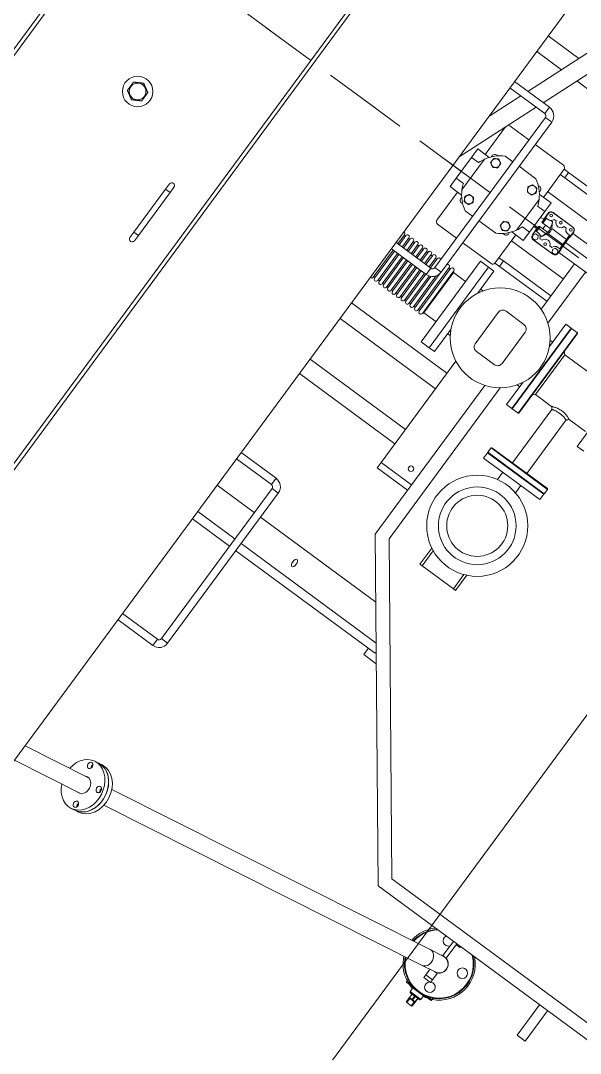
# Model space of a CAD drawing. Header units: metres. Extents: x 432095 to 435012, y 2470938 to 2473256.
# Drawn here: x 433750.67 to 433751.678, y 2471303.336 to 2471305.196 of the extents above; entities that cross this region are included whole.
import ezdxf

# ---------------------------------------------------------------- set-up
doc = ezdxf.new("R2010")
doc.units = ezdxf.units.M
doc.header["$MEASUREMENT"] = 0
for name, pattern in [('MB D$0$CHAIN', [0.3543, 0.2362, -0.0295, 0.0591, -0.0295]), ('MB D$0$DASHDOT', [1, 0.5, -0.25, 0, -0.25]), ('MB D$0$HIDDEN', [0.375, 0.25, -0.125])]:
    doc.linetypes.add(name, pattern=pattern)
doc.layers.add('cong trinh tram 110kv', color=7, linetype='Continuous', lineweight=5)
doc.layers.add('MB D$0$net dut du kien lam', color=8, linetype='MB D$0$HIDDEN', lineweight=20)

# ---------------------------------------------------------------- blocks, each defined once
blk = doc.blocks.new('MB D$0$MBA 63')
at = {"layer": 'MB D$0$net dut du kien lam', "color": 8, "linetype": 'MB D$0$DASHDOT', "ltscale": 0.5}
blk.add_line((102388.6, 36012.3), (102388.6, 25012.3), dxfattribs=at)
at = {"layer": 'MB D$0$net dut du kien lam', "color": 0, "linetype": 'ByBlock', "ltscale": 3}
blk.add_lwpolyline([(104138.6, 27512.3), (104138.6, 33512.3), (100638.6, 33512.3), (100638.6, 27512.3)], close=True, dxfattribs=at)
blk = doc.blocks.new('MB D$0$mba 1')
at = {"layer": 'cong trinh tram 110kv'}
for p, q in [((-22445, 4818.9), (-22445, 7518.9)), ((-21995.2, 7518.9), (-21995.2, 4818.9)), ((-22437.9, 7513.9), (-22437.9, 4823.9)), ((-22002.2, 4823.9), (-22002.2, 7513.9)), ((-21684.1, 7514), (-21684.1, 4823.9)), ((-21684.1, 7513.9), (-21684.1, 4823.9)), ((-21684.1, 7500.2), (-21552.6, 7477.8)), ((-21543.1, 7508.1), (-21550.4, 7509.4)), ((-21535.7, 7506.9), (-21543.1, 7508.1)), ((-21684.1, 7467.7), (-21558, 7446.3)), ((-21506.5, 7469.9), (-20873.7, 7362.1)), ((-21511.9, 7438.4), (-20879.1, 7330.6)), ((-20858, 7430.6), (-20857.9, 7422.9)), ((-20857.8, 7422.4), (-20858, 7422.4)), ((-20858, 7414.4), (-20858, 7422.4)), ((-20857.7, 7414.4), (-20857.8, 7422.4)), ((-20857.8, 7422.4), (-20852.1, 7422.4)), ((-20851.4, 7423.4), (-20857.1, 7423.4)), ((-20846.5, 7432.5), (-20856.5, 7432.4)), ((-20856.5, 7432.1), (-20846.5, 7432.2)), ((-20856.4, 7423.4), (-20856.5, 7432.1)), ((-20850.7, 7422.4), (-20852.1, 7422.4)), ((-20852.1, 7422.4), (-20852, 7414.4)), ((-20845.7, 7423.5), (-20851.4, 7423.4)), ((-20850.7, 7422.4), (-20845, 7422.5)), ((-20850.6, 7414.4), (-20850.7, 7422.4)), ((-20846.5, 7432.2), (-20846.4, 7423.5)), ((-20844.9, 7423), (-20845, 7430.7)), ((-20844.7, 7422.5), (-20845, 7422.5)), ((-20845, 7422.5), (-20845, 7414.5)), ((-20844.7, 7414.5), (-20844.7, 7422.5)), ((-21559, 7414.5), (-21566.4, 7415.7)), ((-21551.7, 7413.2), (-21559, 7414.5)), ((-20877.7, 7403.2), (-20869.1, 7403.3)), ((-20869.1, 7403.3), (-20869.1, 7401.7)), ((-20862.4, 7403.3), (-20869.1, 7403.3)), ((-20839.3, 7413), (-20863.3, 7412.8)), ((-20863.2, 7404.8), (-20863.3, 7412.8)), ((-20863.2, 7404.8), (-20839.2, 7405)), ((-20861.8, 7414.4), (-20840.8, 7414.5)), ((-20833.4, 7403.6), (-20840.1, 7403.5)), ((-20839.2, 7405), (-20839.3, 7413)), ((-20833.4, 7403.6), (-20824.7, 7403.7)), ((-20833.3, 7402), (-20833.4, 7403.6)), ((-20870.4, 7401.3), (-20879.7, 7401.2)), ((-20879.7, 7398.2), (-20879.7, 7401.2)), ((-20879.7, 7398.2), (-20877.9, 7398.2)), ((-20870.3, 7401.3), (-20870.4, 7401.3)), ((-20870.4, 7401.3), (-20870.4, 7401.3)), ((-20832, 7401.6), (-20832.1, 7401.6)), ((-20822.7, 7401.7), (-20832, 7401.6)), ((-20832, 7401.6), (-20832, 7401.6)), ((-20824.5, 7398.7), (-20822.7, 7398.7)), ((-20822.7, 7398.7), (-20822.7, 7401.7)), ((-20858.5, 7377.9), (-20843.5, 7378)), ((-20858.5, 7377.9), (-20858.5, 7371.9)), ((-20843.5, 7372), (-20858.5, 7371.9)), ((-20858.4, 7359.5), (-20858.5, 7371.9)), ((-20843.5, 7372), (-20843.5, 7378)), ((-20843.5, 7372), (-20843.3, 7358)), ((-20848, 7357.7), (-20873.7, 7362.1)), ((-20843.3, 7358), (-20849.4, 7358)), ((-20661.7, 7361.9), (-20661.7, 7293.9)), ((-20643.7, 7361.9), (-20661.7, 7361.9)), ((-20643.7, 7293.9), (-20643.7, 7361.9)), ((-20879.1, 7330.6), (-20853.4, 7326.2)), ((-20846.6, 7326), (-20854.6, 7325.9)), ((-20854.3, 7293.9), (-20854.6, 7325.9)), ((-20846.6, 7326), (-20846.3, 7293.9)), ((-21022.7, 7293.9), (-21402.7, 6787.3)), ((-20359.9, 7293.9), (-21022.7, 7293.9)), ((-20838.3, 7296.1), (-20846.3, 7296)), ((-20838.3, 7296.1), (-20838.3, 7293.9)), ((-21377.7, 6778.9), (-21010.2, 7268.9)), ((-21010.2, 7268.9), (-20356.2, 7268.9)), ((-21606.1, 7185.9), (-21684.1, 7185.9)), ((-21606.1, 7171.9), (-21606.1, 7185.9)), ((-21606.1, 7171.9), (-21684.1, 7171.9)), ((-21601.1, 7166.9), (-21587.1, 7166.9)), ((-21601.1, 6830.9), (-21601.1, 7166.9)), ((-21587.1, 6830.9), (-21587.1, 7166.9)), ((-21601.1, 6959.9), (-21684.1, 6959.9)), ((-21277.7, 6959.9), (-21587.1, 6959.9)), ((-21290.7, 6973.9), (-21290.7, 6959.9)), ((-21262.7, 6973.9), (-21290.7, 6973.9)), ((-21684.1, 6943.9), (-21601.1, 6943.9)), ((-21587.1, 6943.9), (-21285.2, 6943.9)), ((-21684.1, 6884.9), (-21601.1, 6884.9)), ((-21587.1, 6884.9), (-21329.5, 6884.9)), ((-21601.1, 6830.9), (-21587.1, 6830.9)), ((-21684.1, 6825.9), (-21606.1, 6825.9)), ((-21684.1, 6811.9), (-21606.1, 6811.9)), ((-21606.1, 6825.9), (-21606.1, 6811.9)), ((-21402.7, 6787.3), (-21402.7, 6454.3)), ((-21377.7, 6441.3), (-21377.7, 6778.9)), ((-21305.8, 6782.9), (-21300.8, 6782.9)), ((-21305.8, 6782.9), (-21305.8, 6746.6)), ((-21300.8, 6749), (-21300.8, 6782.9)), ((-21230.8, 6782.9), (-21300.8, 6782.9)), ((-21230.8, 6782.9), (-21225.8, 6782.9)), ((-21230.8, 6782.9), (-21230.8, 6750.8)), ((-21225.8, 6748.7), (-21225.8, 6782.9)), ((-21470.7, 6688.9), (-21402.7, 6688.9)), ((-21470.7, 6688.9), (-21470.7, 6676.9)), ((-21402.7, 6676.9), (-21470.7, 6676.9)), ((-21470.7, 6449.8), (-21470.7, 6676.9)), ((-21684.1, 6634.9), (-21470.7, 6634.9)), ((-22075.1, 6618.9), (-22075.1, 6606.9)), ((-22065.1, 6606.9), (-22075.1, 6606.9)), ((-22075.1, 6606.9), (-22075.1, 6510.9)), ((-22065.1, 6606.9), (-22065.1, 6618.9)), ((-22065.1, 6606.9), (-22065.1, 6510.9)), ((-21684.1, 6602.9), (-21470.7, 6602.9)), ((-21283.7, 6560.9), (-21283.7, 6577.2)), ((-21243.7, 6560.9), (-21243.7, 6577.2)), ((-21200.7, 6560.9), (-21326.7, 6560.9)), ((-21326.7, 6548.9), (-21326.7, 6560.9)), ((-21325.7, 6548.9), (-21326.7, 6547.9)), ((-21326.7, 6548.9), (-21200.7, 6548.9)), ((-21200.7, 6547.9), (-21326.7, 6547.9)), ((-21326.7, 6537.9), (-21326.7, 6547.9)), ((-21201.7, 6548.9), (-21200.7, 6547.9)), ((-21200.7, 6548.9), (-21200.7, 6560.9)), ((-21200.7, 6537.9), (-21200.7, 6547.9)), ((-21326.7, 6537.9), (-21200.7, 6537.9)), ((-21325.7, 6536.9), (-21326.7, 6537.9)), ((-21201.7, 6536.9), (-21325.7, 6536.9)), ((-21279.7, 6536.9), (-21279.7, 6417.3)), ((-21247.7, 6536.9), (-21247.7, 6417.3)), ((-21201.7, 6536.9), (-21200.7, 6537.9)), ((-22065.1, 6510.9), (-22075.1, 6510.9)), ((-22075.1, 6510.9), (-22075.1, 6498.9)), ((-22065.1, 6498.9), (-22065.1, 6510.9)), ((-21470.7, 6511.7), (-21684.1, 6511.5)), ((-21470.7, 6476.9), (-21684.1, 6476.7)), ((-21541.7, 6458.9), (-21541.7, 6278.9)), ((-21541.7, 6458.9), (-21523.7, 6458.9)), ((-21523.7, 6458.9), (-21523.7, 6278.9)), ((-21523.7, 6458.9), (-21511.7, 6458.9)), ((-21523.7, 6278.9), (-21523.7, 6458.9)), ((-21511.7, 6409.2), (-21511.7, 6458.9)), ((-21350.7, 6458.9), (-21350.7, 6409.2)), ((-21350.7, 6458.9), (-21338.7, 6458.9)), ((-21338.7, 6278.9), (-21338.7, 6458.9)), ((-21338.7, 6457.9), (-21337.7, 6458.9)), ((-21337.7, 6458.9), (-21337.7, 6278.9)), ((-21324.7, 6458.9), (-21337.7, 6458.9)), ((-21324.7, 6278.9), (-21324.7, 6458.9)), ((-21323.7, 6457.9), (-21324.7, 6458.9)), ((-21323.7, 6457.9), (-21323.7, 6279.9)), ((-21188.7, 6443.9), (-21203.7, 6443.9)), ((-21203.7, 6293.9), (-21203.7, 6443.9)), ((-21511.7, 6418.9), (-21506, 6418.9)), ((-21356.4, 6418.9), (-21350.7, 6418.9)), ((-21319.7, 6413.4), (-21323.7, 6417.4)), ((-21680.2, 6355.9), (-21680.2, 6416.4)), ((-21677.2, 6355.9), (-21677.2, 6416.4)), ((-21670.2, 6355.9), (-21670.2, 6416.4)), ((-21667.2, 6355.9), (-21667.2, 6416.4)), ((-21660.2, 6355.9), (-21660.2, 6416.4)), ((-21657.2, 6355.9), (-21657.2, 6416.4)), ((-21650.2, 6355.9), (-21650.2, 6416.4)), ((-21647.2, 6355.9), (-21647.2, 6416.4)), ((-21640.2, 6355.9), (-21640.2, 6416.4)), ((-21637.2, 6355.9), (-21637.2, 6416.4)), ((-21630.2, 6355.9), (-21630.2, 6416.4)), ((-21627.2, 6355.9), (-21627.2, 6416.4)), ((-21620.2, 6355.9), (-21620.2, 6416.4)), ((-21617.2, 6355.9), (-21617.2, 6416.4)), ((-21610.2, 6355.9), (-21610.2, 6416.4)), ((-21607.2, 6355.9), (-21607.2, 6416.4)), ((-21600.2, 6355), (-21600.2, 6416.4)), ((-21597.2, 6353.7), (-21597.2, 6416.4)), ((-21590.2, 6347.4), (-21590.2, 6416.4)), ((-21587.2, 6339.1), (-21587.2, 6416.4)), ((-21580.2, 6321.4), (-21580.2, 6416.4)), ((-21577.2, 6321.4), (-21577.2, 6416.4)), ((-21570.2, 6321.4), (-21570.2, 6416.4)), ((-21568.7, 6414.9), (-21568.7, 6322.9)), ((-21568.7, 6413.9), (-21541.7, 6413.9)), ((-21461.2, 6403.9), (-21461.2, 6333.9)), ((-21411.2, 6413.9), (-21451.2, 6413.9)), ((-21401.2, 6333.9), (-21401.2, 6403.9)), ((-21319.7, 6413.4), (-21283.6, 6413.4)), ((-21319.7, 6413.4), (-21319.7, 6324.4)), ((-21243.9, 6413.4), (-21207.7, 6413.4)), ((-21606.1, 6355.9), (-21684.1, 6355.9)), ((-21606.1, 6341.9), (-21606.1, 6355.9)), ((-21606.1, 6341.9), (-21684.1, 6341.9)), ((-21680.2, 6321.4), (-21680.2, 6341.9)), ((-21677.2, 6321.4), (-21677.2, 6341.9)), ((-21670.2, 6321.4), (-21670.2, 6341.9)), ((-21667.2, 6321.4), (-21667.2, 6341.9)), ((-21660.2, 6321.4), (-21660.2, 6341.9)), ((-21657.2, 6321.4), (-21657.2, 6341.9)), ((-21650.2, 6321.4), (-21650.2, 6341.9)), ((-21647.2, 6321.4), (-21647.2, 6341.9)), ((-21640.2, 6321.4), (-21640.2, 6341.9)), ((-21637.2, 6321.4), (-21637.2, 6341.9)), ((-21630.2, 6321.4), (-21630.2, 6341.9)), ((-21627.2, 6321.4), (-21627.2, 6341.9)), ((-21620.2, 6321.4), (-21620.2, 6341.9)), ((-21617.2, 6321.4), (-21617.2, 6341.9)), ((-21610.2, 6321.4), (-21610.2, 6341.9)), ((-21607.2, 6321.4), (-21607.2, 6341.9)), ((-21601.1, 6336.9), (-21587.1, 6336.9)), ((-21601.1, 6000.9), (-21601.1, 6336.9)), ((-21587.1, 6000.9), (-21587.1, 6336.9)), ((-21511.7, 6278.9), (-21511.7, 6328.7)), ((-21350.7, 6328.7), (-21350.7, 6278.9)), ((-21319.7, 6324.4), (-21323.7, 6320.4)), ((-21319.7, 6324.4), (-21207.7, 6324.4)), ((-21568.7, 6323.9), (-21541.7, 6323.9)), ((-21511.7, 6318.9), (-21506, 6318.9)), ((-21451.2, 6323.9), (-21411.2, 6323.9)), ((-21356.4, 6318.9), (-21350.7, 6318.9)), ((-21377.7, 6182.2), (-21377.7, 6296.6)), ((-21601.1, 6270.9), (-21643.7, 6270.9)), ((-21523.7, 6270.9), (-21587.1, 6270.9)), ((-21541.7, 6278.9), (-21523.7, 6278.9)), ((-21523.7, 6278.9), (-21511.7, 6278.9)), ((-21402.7, 6283.6), (-21402.7, 6182.2)), ((-21350.7, 6278.9), (-21338.7, 6278.9)), ((-21338.7, 6279.9), (-21337.7, 6278.9)), ((-21324.7, 6278.9), (-21337.7, 6278.9)), ((-21323.7, 6279.9), (-21324.7, 6278.9)), ((-21648.7, 6265.9), (-21648.7, 6202.9)), ((-21518.7, 6202.9), (-21518.7, 6265.9)), ((-21518.7, 6265.9), (-21508.7, 6265.9)), ((-21508.7, 6253.9), (-21518.7, 6253.9)), ((-21508.7, 6265.9), (-21402.7, 6265.9)), ((-21508.7, 6265.9), (-21508.7, 6253.9)), ((-21402.7, 6253.9), (-21508.7, 6253.9)), ((-21601.1, 6221.9), (-21618, 6221.9)), ((-21549.4, 6221.9), (-21587.1, 6221.9)), ((-21518.7, 6216), (-21402.7, 6216.1)), ((-21665.7, 6202.9), (-21639.7, 6202.9)), ((-21665.7, 6184.2), (-21665.7, 6202.9)), ((-21644.7, 6195.3), (-21644.7, 6126.6)), ((-21501.7, 6202.9), (-21527.7, 6202.9)), ((-21522.7, 6126.6), (-21522.7, 6195.3)), ((-21501.7, 6184.2), (-21501.7, 6202.9)), ((-21665.7, 6184.2), (-21649.7, 6184.2)), ((-21665.7, 6184.2), (-21665.7, 6137.7)), ((-21501.7, 6184.2), (-21517.7, 6184.2)), ((-21501.7, 6184.2), (-21501.7, 6137.7)), ((-21494.2, 6184.9), (-21494.7, 6184.9)), ((-21494.7, 6172), (-21494.7, 6184.9)), ((-21494.2, 6175.9), (-21494.2, 6184.9)), ((-21494.2, 6175.9), (-21492.2, 6175.9)), ((-21494.2, 6175.9), (-21494.2, 6165)), ((-21493.9, 6184.9), (-21491.1, 6189.9)), ((-21491.1, 6179.9), (-21493.9, 6184.9)), ((-21492.2, 6175.9), (-21492.2, 6165)), ((-21488.2, 6175.9), (-21492.2, 6175.9)), ((-21491.1, 6189.9), (-21485.3, 6189.9)), ((-21485.3, 6179.9), (-21491.1, 6179.9)), ((-21488.2, 6191.5), (-21444.2, 6191.5)), ((-21488.2, 6191.5), (-21488.2, 6190.9)), ((-21488.2, 6190.9), (-21444.2, 6190.9)), ((-21485.3, 6189.9), (-21482.4, 6184.9)), ((-21482.4, 6184.9), (-21485.3, 6179.9)), ((-21479.5, 6177.3), (-21483.5, 6177.3)), ((-21479.5, 6182.6), (-21474.8, 6182.6)), ((-21473.3, 6166.6), (-21479.5, 6177.3)), ((-21457.5, 6182.6), (-21452.8, 6182.6)), ((-21449.9, 6184.9), (-21447.1, 6189.9)), ((-21447.1, 6179.9), (-21449.9, 6184.9)), ((-21447.1, 6189.9), (-21441.3, 6189.9)), ((-21441.3, 6179.9), (-21447.1, 6179.9)), ((-21444.2, 6190.9), (-21444.2, 6191.5)), ((-21440.2, 6175.9), (-21444.2, 6175.9)), ((-21441.3, 6189.9), (-21438.4, 6184.9)), ((-21438.4, 6184.9), (-21441.3, 6179.9)), ((-21440.2, 6175.9), (-21438.2, 6175.9)), ((-21440.2, 6166.6), (-21440.2, 6175.9)), ((-21438.2, 6184.9), (-21438.2, 6175.9)), ((-21437.6, 6184.9), (-21438.2, 6184.9)), ((-21438.2, 6171.2), (-21437.6, 6176.2)), ((-21438.2, 6175.9), (-21438.2, 6165.2)), ((-21437.6, 6184.9), (-21437.6, 6176.2)), ((-21437.6, 6182.2), (-21238.8, 6182.2)), ((-21501.7, 6170.8), (-21494.7, 6171.9)), ((-21494.2, 6165), (-21492.2, 6165)), ((-21492.2, 6156.9), (-21494.2, 6156.9)), ((-21494.2, 6156.9), (-21494.2, 6145.9)), ((-21475.8, 6165), (-21492.2, 6165)), ((-21492.2, 6156.9), (-21475.8, 6156.9)), ((-21492.2, 6156.9), (-21492.2, 6145.9)), ((-21485.7, 6165), (-21485.7, 6156.9)), ((-21474.9, 6165), (-21475.8, 6165)), ((-21475.8, 6156.9), (-21474.9, 6156.9)), ((-21474.9, 6156.9), (-21474.9, 6165)), ((-21473.3, 6166.6), (-21440.2, 6166.6)), ((-21440.2, 6166.6), (-21440.2, 6155.3)), ((-21438.2, 6165.2), (-21438.2, 6156.7)), ((-21438.2, 6160.9), (-21238.8, 6160.9)), ((-21438.2, 6156.7), (-21438.2, 6145.9)), ((-21684.1, 6150.5), (-21625.5, 5995.9)), ((-21501.7, 6151.1), (-21494.7, 6150)), ((-21494.7, 6136.9), (-21494.7, 6149.9)), ((-21492.2, 6145.9), (-21494.2, 6145.9)), ((-21494.2, 6136.9), (-21494.2, 6145.9)), ((-21492.2, 6145.9), (-21488.2, 6145.9)), ((-21479.5, 6144.6), (-21483.5, 6144.6)), ((-21479.5, 6144.6), (-21473.3, 6155.3)), ((-21479.5, 6139.3), (-21474.8, 6139.3)), ((-21473.3, 6155.3), (-21440.2, 6155.3)), ((-21457.5, 6139.3), (-21452.8, 6139.3)), ((-21444.2, 6145.9), (-21440.2, 6145.9)), ((-21440.2, 6145.9), (-21440.2, 6155.3)), ((-21438.2, 6145.9), (-21440.2, 6145.9)), ((-21437.6, 6145.7), (-21438.2, 6150.7)), ((-21438.2, 6145.9), (-21438.2, 6136.9)), ((-21437.6, 6145.7), (-21437.6, 6136.9)), ((-21437.6, 6139.7), (-21238.8, 6139.7)), ((-21665.7, 6137.7), (-21649.7, 6137.7)), ((-21665.7, 6118.9), (-21665.7, 6137.7)), ((-21501.7, 6137.7), (-21517.7, 6137.7)), ((-21501.7, 6118.9), (-21501.7, 6137.7)), ((-21494.7, 6136.9), (-21494.2, 6136.9)), ((-21444.2, 6130.9), (-21488.2, 6130.9)), ((-21488.2, 6130.9), (-21488.2, 6130.4)), ((-21444.2, 6130.4), (-21488.2, 6130.4)), ((-21444.2, 6130.4), (-21444.2, 6130.9)), ((-21438.2, 6136.9), (-21437.6, 6136.9)), ((-21665.7, 6118.9), (-21639.7, 6118.9)), ((-21648.7, 6118.9), (-21648.7, 6057.1)), ((-21501.7, 6118.9), (-21527.7, 6118.9)), ((-21518.7, 6055.9), (-21518.7, 6118.9)), ((-21518.7, 6106), (-21402.7, 6106.1)), ((-21618, 6099.9), (-21601.1, 6099.9)), ((-21587.1, 6099.9), (-21549.4, 6099.9)), ((-21518.7, 6067.9), (-21508.7, 6067.9)), ((-21508.7, 6067.9), (-21402.7, 6067.9)), ((-21508.7, 6067.9), (-21508.7, 6055.9)), ((-21684.1, 6060.2), (-21659.7, 5995.9)), ((-21643.7, 6050.9), (-21601.1, 6050.9)), ((-21587.1, 6050.9), (-21523.7, 6050.9)), ((-21508.7, 6055.9), (-21518.7, 6055.9)), ((-21402.7, 6055.9), (-21508.7, 6055.9)), ((-21684.1, 5995.9), (-21606.1, 5995.9)), ((-21606.1, 5995.9), (-21606.1, 5981.9)), ((-21601.1, 6000.9), (-21587.1, 6000.9)), ((-21684.1, 5981.9), (-21606.1, 5981.9)), ((-21654.4, 5981.9), (-21526.9, 5645.2)), ((-21620.2, 5981.9), (-21496.9, 5656.6)), ((-21684.1, 5914.4), (-21628.9, 5914.5)), ((-21594.7, 5914.5), (-21402.7, 5914.7)), ((-21684.1, 5879.7), (-21615.7, 5879.7))]:
    blk.add_line(p, q, dxfattribs=at)
at = {"layer": 'cong trinh tram 110kv', "linetype": 'MB D$0$CHAIN', "ltscale": 21.168501}
blk.add_line((-14658, 6168.9), (-22753.2, 6168.9), dxfattribs=at)
at = {"layer": 'cong trinh tram 110kv'}
for centre, radius in [((-20807.2, 7330.5), 9.5), ((-21263.7, 6665.9), 91), ((-21263.7, 6665.9), 70), ((-21263.7, 6665.9), 55), ((-21420.7, 6653.9), 5), ((-21431.2, 6368.9), 90), ((-22220.1, 6398.9), 27.5), ((-22220.1, 6398.9), 15), ((-21466.2, 6184.9), 2.5), ((-21488.2, 6136.9), 2.5), ((-21466.2, 6136.9), 2.5), ((-21444.2, 6136.9), 2.5)]:
    blk.add_circle(centre, radius, dxfattribs=at)
for centre, radius, start, end in [((-20857, 7422.4), 1, 90.4871, 180.4871), ((-20845.7, 7422.5), 1, 0.4871, 90.4871), ((-20850.7, 7341.9), 62.5, 309.8254, 155.4958), ((-20850.7, 7341.9), 61.5, 308.6947, 155.2489), ((-20877.7, 7401.2), 2, 90.4871, 180.4871), ((-20850.7, 7341.9), 65.1, 101.1124, 109.583), ((-20861.8, 7412.9), 1.5, 90.4871, 180.4871), ((-20861.7, 7404.9), 1.5, 180.4871, 256.103), ((-20840.8, 7413), 1.5, 0.4871, 90.4871), ((-20840.7, 7405), 1.5, 284.8712, 0.4871), ((-20850.7, 7341.9), 65.1, 71.3912, 79.8618), ((-20824.7, 7401.7), 2, 0.4871, 90.4871), ((-20850.7, 7341.9), 65.1, 116.458, 156.0968), ((-20877.7, 7398.2), 2, 180.4871, 203.8358), ((-20839.3, 7385.5), 9.5, 243.7543, 231.9656), ((-20824.7, 7398.7), 2, 337.1384, 0.4871), ((-20850.7, 7341.9), 65.1, 312.4778, 64.5162), ((-20850.7, 7341.9), 16, 260.3287, 80.3287), ((-20850.7, 7341.9), 16.5, 284.5168, 76.346), ((-20850.7, 7341.9), 65.1, 184.5605, 227.5222), ((-20850.7, 7341.9), 62.5, 185.1615, 230.1746), ((-20850.7, 7341.9), 61.5, 185.4084, 231.3053), ((-20850.7, 7341.9), 16.5, 246.1875, 256.4574), ((-20862.1, 7298.4), 9.5, 35.577, 208.0611), ((-21606.1, 7166.9), 19, 0, 90), ((-21606.1, 7166.9), 5, 0, 90), ((-21606.1, 6830.9), 19, 270, 0), ((-21606.1, 6830.9), 5, 270, 0), ((-22070.1, 6618.9), 5, 0, 180), ((-22070.1, 6498.9), 5, 180, 0), ((-21683.7, 6416.4), 3.5, 0, 96.1183), ((-21673.7, 6416.4), 3.5, 0, 180), ((-21663.7, 6416.4), 3.5, 0, 180), ((-21653.7, 6416.4), 3.5, 0, 180), ((-21643.7, 6416.4), 3.5, 0, 180), ((-21633.7, 6416.4), 3.5, 0, 180), ((-21623.7, 6416.4), 3.5, 0, 180), ((-21613.7, 6416.4), 3.5, 0, 180), ((-21603.7, 6416.4), 3.5, 0, 180), ((-21593.7, 6416.4), 3.5, 0, 180), ((-21583.7, 6416.4), 3.5, 0, 180), ((-21573.7, 6416.4), 3.5, 0, 180), ((-21678.7, 6416.4), 1.5, 180, 0), ((-21668.7, 6416.4), 1.5, 180, 0), ((-21658.7, 6416.4), 1.5, 180, 0), ((-21648.7, 6416.4), 1.5, 180, 0), ((-21638.7, 6416.4), 1.5, 180, 0), ((-21628.7, 6416.4), 1.5, 180, 0), ((-21618.7, 6416.4), 1.5, 180, 0), ((-21608.7, 6416.4), 1.5, 180, 0), ((-21598.7, 6416.4), 1.5, 180, 0), ((-21588.7, 6416.4), 1.5, 180, 0), ((-21578.7, 6416.4), 1.5, 180, 0), ((-21568.7, 6416.4), 1.5, 180, 270), ((-21451.2, 6403.9), 10, 90, 180), ((-21411.2, 6403.9), 10, 0, 90), ((-21606.1, 6336.9), 19, 0, 90), ((-21606.1, 6336.9), 5, 0, 90), ((-21451.2, 6333.9), 10, 180, 270), ((-21411.2, 6333.9), 10, 270, 0), ((-21683.7, 6321.4), 3.5, 263.8817, 0), ((-21678.7, 6321.4), 1.5, 0, 180), ((-21673.7, 6321.4), 3.5, 180, 0), ((-21668.7, 6321.4), 1.5, 0, 180), ((-21663.7, 6321.4), 3.5, 180, 0), ((-21658.7, 6321.4), 1.5, 0, 180), ((-21653.7, 6321.4), 3.5, 180, 0), ((-21648.7, 6321.4), 1.5, 0, 180), ((-21643.7, 6321.4), 3.5, 180, 0), ((-21638.7, 6321.4), 1.5, 0, 180), ((-21633.7, 6321.4), 3.5, 180, 0), ((-21628.7, 6321.4), 1.5, 0, 180), ((-21623.7, 6321.4), 3.5, 180, 0), ((-21618.7, 6321.4), 1.5, 0, 180), ((-21613.7, 6321.4), 3.5, 180, 0), ((-21608.7, 6321.4), 1.5, 0, 180), ((-21603.7, 6321.4), 3.5, 180, 318.639), ((-21583.7, 6321.4), 3.5, 195.4798, 0), ((-21578.7, 6321.4), 1.5, 0, 180), ((-21573.7, 6321.4), 3.5, 180, 0), ((-21568.7, 6321.4), 1.5, 90, 180), ((-21643.7, 6265.9), 5, 90, 180), ((-21523.7, 6265.9), 5, 0, 90), ((-21583.7, 6160.9), 70, 119.3749, 150.6251), ((-21631.4, 6208.7), 6, 67.3299, 202.6701), ((-21583.7, 6160.9), 70, 29.3749, 60.6251), ((-21536, 6208.7), 6, 337.3299, 112.6701), ((-21583.7, 6160.9), 70, 150.6251, 160.6303), ((-21624.4, 6201.6), 8, 150, 210), ((-21624.4, 6201.6), 8, 90, 150), ((-21624.4, 6201.6), 8, 210, 270), ((-21624.4, 6201.6), 8, 30, 90), ((-21624.4, 6201.6), 8, 270, 330), ((-21624.4, 6201.6), 8, 330, 30), ((-21543.1, 6201.6), 8, 120, 180), ((-21543.1, 6201.6), 8, 180, 240), ((-21543.1, 6201.6), 8, 60, 120), ((-21543.1, 6201.6), 8, 240, 300), ((-21543.1, 6201.6), 8, 0, 60), ((-21543.1, 6201.6), 8, 300, 0), ((-21583.7, 6160.9), 70, 19.3697, 29.3749), ((-21488.2, 6184.9), 6.53, 90, 180), ((-21488.2, 6184.9), 6, 90, 180), ((-21488.2, 6184.9), 9, 301.2568, 344.6179), ((-21466.2, 6184.9), 9, 195.3821, 344.6179), ((-21444.2, 6184.9), 9, 195.3821, 270), ((-21444.2, 6184.9), 6.53, 0, 90), ((-21444.2, 6184.9), 6, 0, 90), ((-21488.2, 6136.9), 9, 15.3821, 58.7432), ((-21466.2, 6136.9), 9, 15.3821, 164.6179), ((-21444.2, 6136.9), 9, 90, 164.6179), ((-21583.7, 6160.9), 70, 199.3697, 209.3749), ((-21583.7, 6160.9), 70, 209.3749, 240.6251), ((-21624.4, 6120.3), 8, 120, 180), ((-21624.4, 6120.3), 8, 180, 240), ((-21624.4, 6120.3), 8, 60, 120), ((-21624.4, 6120.3), 8, 0, 60), ((-21624.4, 6120.3), 8, 300, 0), ((-21543.1, 6120.3), 8, 150, 210), ((-21543.1, 6120.3), 8, 90, 150), ((-21583.7, 6160.9), 70, 299.3749, 330.6251), ((-21543.1, 6120.3), 8, 30, 90), ((-21543.1, 6120.3), 8, 330, 30), ((-21583.7, 6160.9), 70, 330.6251, 340.6303), ((-21488.2, 6136.9), 6.53, 180, 270), ((-21488.2, 6136.9), 6, 180, 270), ((-21444.2, 6136.9), 6, 270, 0), ((-21444.2, 6136.9), 6.53, 270, 0), ((-21631.4, 6113.2), 6, 157.3299, 292.6701), ((-21624.4, 6120.3), 8, 240, 300), ((-21543.1, 6120.3), 8, 210, 270), ((-21543.1, 6120.3), 8, 270, 330), ((-21536, 6113.2), 6, 247.3299, 22.6701), ((-21643.7, 6055.9), 5, 232.4948, 270), ((-21523.7, 6055.9), 5, 270, 0), ((-21606.1, 6000.9), 19, 270, 0), ((-21606.1, 6000.9), 5, 270, 0)]:
    blk.add_arc(centre, radius, start, end, dxfattribs=at)
for centre, major_axis, ratio, start_param, end_param in [((-21558.4, 7462.6), (-8, -46.8), 0.782873, 5.05595, 10.652013), ((-21551.1, 7461.3), (8, 46.8), 0.782873, 3.141593, 6.283185), ((-21551.1, 7461.3), (-8, -46.8), 0.782873, 0, 3.141593), ((-21543.7, 7460), (8, 46.8), 0.782873, 3.141593, 6.283185), ((-21540.7, 7497.2), (-1.01, -5.91), 0.782873, 4.060172, 5.364606), ((-21558.4, 7462.6), (2.8, 16.3), 0.782873, 2.894784, 6.529994), ((-21523.3, 7451.2), (-1.01, -5.91), 0.782873, 4.060172, 5.364606), ((-21561.4, 7425.4), (-1.01, -5.91), 0.782873, 4.060172, 5.364606), ((-20856.8, 7466.2), (-1.2, -35.7), 0.002124, 6.143348, 6.232678), ((-20857, 7422.4), (-0.009, 1), 0.707107, 0, 1.570796), ((-20856.5, 7430.9), (-1.54, -0.01), 0.972305, 4.712389, 5.006723), ((-20856.5, 7430.9), (1.33, -1.31), 0.535184, 2.062193, 2.355862), ((-20851.4, 7422.4), (-0.009, 1), 0.707107, 0, 1.570796), ((-20851.4, 7422.4), (-0.009, 1), 0.707107, 4.712389, 6.283185), ((-20846.5, 7431), (1.54, 0.01), 0.972305, 1.276463, 1.570796), ((-20846.5, 7431), (1.31, 1.33), 0.535184, 0.78573, 1.079399), ((-20845.7, 7422.5), (-0.009, 1), 0.707107, 4.712389, 6.283185), ((-20846.8, 7466.3), (1.8, -35.6), 0.002124, 0.050507, 0.139837), ((-20869.1, 7401.3), (-0.02, 2), 0.658621, 0, 1.570796), ((-20833.3, 7401.6), (-0.02, 2), 0.658621, 4.712389, 6.283185), ((-20876.4, 7346.3), (-2.7, -15.8), 0.782873, 0, 3.141593), ((-21495.9, 6914.9), (0, -8), 0.474194, 1.189904, 1.951689), ((-21488.9, 6160.9), (0, -23.1), 0.57735, 1.746235, 2.356194), ((-21495.3, 6160.9), (0, 12.6), 0.105104, 5.221833, 5.786868), ((-21488.9, 6160.9), (0, -23.1), 0.57735, 0.785398, 1.395358), ((-21476.6, 6160.9), (0, 8), 0.57735, 3.926991, 5.497787), ((-21440.2, 6165.2), (2, 0), 0.707107, 0, 1.570796), ((-21440.2, 6156.7), (2, 0), 0.707107, 4.712389, 6.283185), ((-21495.3, 6160.9), (0, 12.6), 0.105104, 3.63791, 4.202945)]:
    blk.add_ellipse(centre, major_axis=major_axis, ratio=ratio, start_param=start_param, end_param=end_param, dxfattribs=at)
for centre, major_axis, ratio in [((-21548.1, 7498.5), (1.01, 5.91), 0.782873), ((-21530.7, 7452.4), (1.01, 5.91), 0.782873), ((-21568.8, 7426.7), (-1.01, -5.91), 0.782873), ((-21488.9, 6914.9), (0, 8), 0.474194)]:
    blk.add_ellipse(centre, major_axis=major_axis, ratio=ratio, dxfattribs=at)
for points, knots in [([(-20858, 7430.9), (-20858, 7430.9), (-20858, 7430.9), (-20858, 7431), (-20858, 7431), (-20857.9, 7431.2), (-20857.9, 7431.3), (-20857.8, 7431.5), (-20857.8, 7431.6), (-20857.6, 7431.9), (-20857.5, 7432), (-20857.3, 7432.1), (-20857.2, 7432.2), (-20857, 7432.3), (-20857, 7432.3), (-20856.9, 7432.3)], [2.4807892, 2.4807892, 2.4807892, 2.4807892, 2.4857737, 2.4857737, 2.5003637, 2.5003637, 2.529753, 2.529753, 2.5698827, 2.5698827, 2.6100125, 2.6100125, 2.6514724, 2.6514724, 2.6661643, 2.6661643, 2.6661643, 2.6661643]), ([(-20846, 7432.4), (-20846, 7432.4), (-20845.9, 7432.4), (-20845.7, 7432.3), (-20845.6, 7432.2), (-20845.4, 7432.1), (-20845.3, 7432), (-20845.1, 7431.7), (-20845.1, 7431.5), (-20845, 7431.3), (-20845, 7431.2), (-20845, 7431.1), (-20845, 7431), (-20845, 7431), (-20845, 7431), (-20845, 7431)], [0.2648647, 0.2648647, 0.2648647, 0.2648647, 0.2849636, 0.2849636, 0.3226873, 0.3226873, 0.360411, 0.360411, 0.4165503, 0.4165503, 0.4361757, 0.4361757, 0.4478564, 0.4478564, 0.4500077, 0.4500077, 0.4500077, 0.4500077]), ([(-21275.2, 6957.3), (-21275.6, 6958.5), (-21276.2, 6959.3), (-21276.8, 6959.7), (-21277.1, 6959.9), (-21277.4, 6959.9), (-21277.7, 6959.9)], [0.9887669, 0.9887669, 0.9887669, 0.9887669, 1.4002356, 1.4002356, 1.4002356, 1.5707963, 1.5707963, 1.5707963, 1.5707963]), ([(-21279.7, 6417.3), (-21279.7, 6417.3), (-21279.6, 6417.3), (-21279.2, 6417.2), (-21278.9, 6417.1), (-21278.1, 6416.8), (-21277.6, 6416.7), (-21276.4, 6416.3), (-21275.7, 6416.2), (-21274.3, 6415.8), (-21273.5, 6415.7), (-21271.8, 6415.3), (-21270.8, 6415.2), (-21268.9, 6414.9), (-21267.8, 6414.8), (-21265.8, 6414.7), (-21264.7, 6414.6), (-21262.7, 6414.6), (-21261.7, 6414.7), (-21259.6, 6414.8), (-21258.5, 6414.9), (-21256.6, 6415.2), (-21255.6, 6415.3), (-21253.9, 6415.7), (-21253.1, 6415.8), (-21251.7, 6416.2), (-21251, 6416.3), (-21249.9, 6416.7), (-21249.3, 6416.8), (-21248.5, 6417.1), (-21248.2, 6417.2), (-21247.8, 6417.3), (-21247.7, 6417.3), (-21247.7, 6417.3)], [-7.292084, -7.292084, -7.292084, -7.292084, -6.988316, -6.988316, -6.684547, -6.684547, -6.380778, -6.380778, -6.077009, -6.077009, -5.773104, -5.773104, -5.4692, -5.4692, -5.165295, -5.165295, -4.86139, -4.86139, -4.557485, -4.557485, -4.25358, -4.25358, -3.949675, -3.949675, -3.64577, -3.64577, -3.342001, -3.342001, -3.038232, -3.038232, -2.734464, -2.734464, -2.430695, -2.430695, -2.430695, -2.430695]), ([(-21283.6, 6413.4), (-21283.6, 6413.4), (-21283.4, 6413.4), (-21282.9, 6413.2), (-21282.5, 6413), (-21281.5, 6412.6), (-21280.9, 6412.3), (-21279.4, 6411.8), (-21278.6, 6411.5), (-21276.9, 6410.9), (-21275.9, 6410.6), (-21273.7, 6410), (-21272.6, 6409.7), (-21270.1, 6409.3), (-21268.9, 6409.1), (-21266.3, 6408.8), (-21265, 6408.8), (-21262.4, 6408.8), (-21261.1, 6408.8), (-21258.6, 6409.1), (-21257.3, 6409.3), (-21254.8, 6409.7), (-21253.7, 6410), (-21251.5, 6410.6), (-21250.5, 6410.9), (-21248.8, 6411.5), (-21248, 6411.8), (-21246.5, 6412.3), (-21245.9, 6412.6), (-21244.9, 6413), (-21244.5, 6413.2), (-21244, 6413.4), (-21243.9, 6413.4), (-21243.9, 6413.4)], [3.039158, 3.039158, 3.039158, 3.039158, 3.418742, 3.418742, 3.798327, 3.798327, 4.177911, 4.177911, 4.557495, 4.557495, 4.9377, 4.9377, 5.317906, 5.317906, 5.698111, 5.698111, 6.078316, 6.078316, 6.458522, 6.458522, 6.838727, 6.838727, 7.218933, 7.218933, 7.599138, 7.599138, 7.978722, 7.978722, 8.358306, 8.358306, 8.737891, 8.737891, 9.117475, 9.117475, 9.117475, 9.117475]), ([(-21483.5, 6177.3), (-21484, 6176.9), (-21484.6, 6176.6), (-21486.2, 6176.1), (-21487.2, 6175.9), (-21488.2, 6175.9)], [2.2714771, 2.2714771, 2.2714771, 2.2714771, 2.4751667, 2.4751667, 2.7601085, 2.7601085, 2.7601085, 2.7601085]), ([(-21488.2, 6145.9), (-21487.5, 6145.9), (-21486.9, 6145.9), (-21485.6, 6145.6), (-21485, 6145.4), (-21484.1, 6145), (-21483.8, 6144.8), (-21483.5, 6144.6)], [0, 0, 0, 0, 0.1940055, 0.1940055, 0.3880109, 0.3880109, 0.4989831, 0.4989831, 0.4989831, 0.4989831])]:
    blk.add_open_spline(points, degree=3, knots=knots, dxfattribs=at)
for points, weights in [([(-22220.1, 6417.4), (-22228.1, 6412.8), (-22236.1, 6408.2)], [1.65280398304, 1.90849364905, 1.65280398304]), ([(-22204.1, 6408.2), (-22212.1, 6412.8), (-22220.1, 6417.4)], [1.65280398304, 1.90849364905, 1.65280398304]), ([(-22236.1, 6408.2), (-22236.1, 6398.9), (-22236.1, 6389.7)], [1.65280398304, 1.90849364905, 1.65280398304]), ([(-22204.1, 6389.7), (-22204.1, 6398.9), (-22204.1, 6408.2)], [1.65280398304, 1.90849364905, 1.65280398304]), ([(-22236.1, 6389.7), (-22228.1, 6385.1), (-22220.1, 6380.5)], [1.65280398304, 1.90849364905, 1.65280398304]), ([(-22220.1, 6380.5), (-22212.1, 6385.1), (-22204.1, 6389.7)], [1.65280398304, 1.90849364905, 1.65280398304]), ([(-21633.6, 6201.6), (-21632.4, 6203.7), (-21631.3, 6205.6)], [1, 1.0379548493, 1]), ([(-21631.3, 6197.6), (-21632.4, 6199.5), (-21633.6, 6201.6)], [1, 1.0379548493, 1]), ([(-21631.3, 6205.6), (-21630.2, 6207.5), (-21629, 6209.6)], [1, 1.0379548493, 1]), ([(-21629, 6193.6), (-21630.2, 6195.7), (-21631.3, 6197.6)], [1, 1.0379548493, 1]), ([(-21629, 6209.6), (-21626.5, 6209.6), (-21624.4, 6209.6)], [1, 1.0379548493, 1]), ([(-21624.4, 6209.6), (-21622.2, 6209.6), (-21619.7, 6209.6)], [1, 1.0379548493, 1]), ([(-21619.7, 6209.6), (-21618.5, 6207.5), (-21617.4, 6205.6)], [1, 1.0379548493, 1]), ([(-21617.4, 6197.6), (-21618.5, 6195.7), (-21619.7, 6193.6)], [1, 1.0379548493, 1]), ([(-21617.4, 6205.6), (-21616.4, 6203.7), (-21615.1, 6201.6)], [1, 1.0379548493, 1]), ([(-21615.1, 6201.6), (-21616.4, 6199.5), (-21617.4, 6197.6)], [1, 1.0379548493, 1]), ([(-21551.1, 6206.2), (-21548.9, 6207.5), (-21547.1, 6208.5)], [1, 1.0379548493, 1]), ([(-21551.1, 6201.6), (-21551.1, 6203.7), (-21551.1, 6206.2)], [1, 1.0379548493, 1]), ([(-21551.1, 6197), (-21551.1, 6199.5), (-21551.1, 6201.6)], [1, 1.0379548493, 1]), ([(-21547.1, 6194.7), (-21548.9, 6195.7), (-21551.1, 6197)], [1, 1.0379548493, 1]), ([(-21547.1, 6208.5), (-21545.2, 6209.6), (-21543.1, 6210.8)], [1, 1.0379548493, 1]), ([(-21543.1, 6192.4), (-21545.2, 6193.6), (-21547.1, 6194.7)], [1, 1.0379548493, 1]), ([(-21543.1, 6210.8), (-21540.9, 6209.6), (-21539.1, 6208.5)], [1, 1.0379548493, 1]), ([(-21539.1, 6194.7), (-21540.9, 6193.6), (-21543.1, 6192.4)], [1, 1.0379548493, 1]), ([(-21539.1, 6208.5), (-21537.2, 6207.5), (-21535.1, 6206.2)], [1, 1.0379548493, 1]), ([(-21535.1, 6197), (-21537.2, 6195.7), (-21539.1, 6194.7)], [1, 1.0379548493, 1]), ([(-21535.1, 6206.2), (-21535.1, 6203.7), (-21535.1, 6201.6)], [1, 1.0379548493, 1]), ([(-21535.1, 6201.6), (-21535.1, 6199.5), (-21535.1, 6197)], [1, 1.0379548493, 1]), ([(-21624.4, 6193.6), (-21626.5, 6193.6), (-21629, 6193.6)], [1, 1.0379548493, 1]), ([(-21619.7, 6193.6), (-21622.2, 6193.6), (-21624.4, 6193.6)], [1, 1.0379548493, 1]), ([(-21632.4, 6124.9), (-21630.2, 6126.1), (-21628.4, 6127.2)], [1, 1.0379548493, 1]), ([(-21632.4, 6120.3), (-21632.4, 6122.4), (-21632.4, 6124.9)], [1, 1.0379548493, 1]), ([(-21632.4, 6115.7), (-21632.4, 6118.1), (-21632.4, 6120.3)], [1, 1.0379548493, 1]), ([(-21628.4, 6127.2), (-21626.5, 6128.3), (-21624.4, 6129.5)], [1, 1.0379548493, 1]), ([(-21624.4, 6129.5), (-21622.2, 6128.3), (-21620.4, 6127.2)], [1, 1.0379548493, 1]), ([(-21620.4, 6127.2), (-21618.5, 6126.1), (-21616.4, 6124.9)], [1, 1.0379548493, 1]), ([(-21616.4, 6124.9), (-21616.4, 6122.4), (-21616.4, 6120.3)], [1, 1.0379548493, 1]), ([(-21616.4, 6120.3), (-21616.4, 6118.1), (-21616.4, 6115.7)], [1, 1.0379548493, 1]), ([(-21552.3, 6120.3), (-21551.1, 6122.4), (-21550, 6124.3)], [1, 1.0379548493, 1]), ([(-21550, 6116.3), (-21551.1, 6118.1), (-21552.3, 6120.3)], [1, 1.0379548493, 1]), ([(-21550, 6124.3), (-21548.9, 6126.1), (-21547.7, 6128.3)], [1, 1.0379548493, 1]), ([(-21547.7, 6128.3), (-21545.2, 6128.3), (-21543.1, 6128.3)], [1, 1.0379548493, 1]), ([(-21543.1, 6128.3), (-21540.9, 6128.3), (-21538.4, 6128.3)], [1, 1.0379548493, 1]), ([(-21538.4, 6128.3), (-21537.2, 6126.1), (-21536.1, 6124.3)], [1, 1.0379548493, 1]), ([(-21536.1, 6124.3), (-21535.1, 6122.4), (-21533.8, 6120.3)], [1, 1.0379548493, 1]), ([(-21533.8, 6120.3), (-21535.1, 6118.1), (-21536.1, 6116.3)], [1, 1.0379548493, 1]), ([(-21628.4, 6113.4), (-21630.2, 6114.4), (-21632.4, 6115.7)], [1, 1.0379548493, 1]), ([(-21624.4, 6111.1), (-21626.5, 6112.3), (-21628.4, 6113.4)], [1, 1.0379548493, 1]), ([(-21620.4, 6113.4), (-21622.2, 6112.3), (-21624.4, 6111.1)], [1, 1.0379548493, 1]), ([(-21616.4, 6115.7), (-21618.5, 6114.4), (-21620.4, 6113.4)], [1, 1.0379548493, 1]), ([(-21547.7, 6112.3), (-21548.9, 6114.4), (-21550, 6116.3)], [1, 1.0379548493, 1]), ([(-21543.1, 6112.3), (-21545.2, 6112.3), (-21547.7, 6112.3)], [1, 1.0379548493, 1]), ([(-21538.4, 6112.3), (-21540.9, 6112.3), (-21543.1, 6112.3)], [1, 1.0379548493, 1]), ([(-21536.1, 6116.3), (-21537.2, 6114.4), (-21538.4, 6112.3)], [1, 1.0379548493, 1])]:
    blk.add_rational_spline(points, weights, degree=2, dxfattribs=at)
for points in [[(-21283.6, 6413.4), (-21282.3, 6414.7), (-21281, 6416), (-21279.7, 6417.3)], [(-21247.7, 6417.3), (-21246.4, 6416), (-21245.1, 6414.7), (-21243.9, 6413.4)]]:
    blk.add_open_spline(points, degree=3, dxfattribs=at)

msp = doc.modelspace()

# ---------------------------------------------------------------- block references
at = {"layer": 'cong trinh tram 110kv', "yscale": 0.00100000003283925, "zscale": 0.001}
for name, p, xscale, rotation in [('MB D$0$MBA 63', (433790.6662, 2471403.2202), 0.001000000045165598, 233.6153637256497), ('MB D$0$mba 1', (433772.565, 2471297.0384), -0.001000000032834317, 143.6153590623919)]:
    msp.add_blockref(name, p, dxfattribs=dict(at, xscale=xscale, rotation=rotation))

doc.saveas('drawing.dxf')
